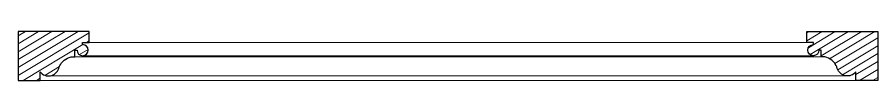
# Model space of a CAD drawing. Header units: inches. Extents: x 230831 to 416194, y 441295 to 526666.
# Drawn here: x 230831 to 231623, y 462800 to 462845 of the extents above; entities that cross this region are included whole.
import ezdxf

# ---------------------------------------------------------------- set-up
doc = ezdxf.new("R2010")
doc.units = ezdxf.units.IN
doc.header["$MEASUREMENT"] = 0
doc.layers.add('CQ Grg Gypsum', color=41, linetype='Continuous')
doc.layers.add('CQ Gypsum Hatch', color=8, linetype='Continuous', lineweight=20)

msp = doc.modelspace()

# ---------------------------------------------------------------- hatches: boundary and pattern name
at = {"layer": 'CQ Gypsum Hatch'}
h = msp.add_hatch(dxfattribs=at)
h.set_pattern_fill('ANSI31', color=256, scale=50, angle=166.0285767170143, style=0)
h.set_pattern_definition([(211.0285767170143, (32753.06788776298, -8040.585875567065), (3.221659560689485, -5.355689467754646), [])])
edge = h.paths.add_edge_path()
edge.add_line((230832.0728646651, 462844.5010083711), (230832.072864817, 462799.5010082506))
edge.add_line((230832.0728648169, 462799.5010082506), (230852.0728648169, 462799.5010082506))
edge.add_line((230852.0728648169, 462799.5010082506), (230852.072864817, 462807.3808632572))
edge.add_arc((230859.7841469061, 462813.5184973351), 9.855679760044165, 218.5173039660717, 342.8351650051441)
edge.add_arc((230885.7584942069, 462805.1430704891), 17.43678458624153, 142.8149886883616, 161.7284359690966, ccw=False)
edge.add_arc((230883.5119568055, 462806.6601284237), 14.73085457308037, 87.81975346513758, 142.2348025279619, ccw=False)
edge.add_line((230884.0723670948, 462821.3803192092), (230884.0723670948, 462827.3803192092))
edge.add_line((230884.0723670948, 462827.3803192092), (230886.0723670948, 462827.3803192092))
edge.add_arc((230891.1723670948, 462827.3803192092), 5.100000000005822, 180.0000000001635, 450)
edge.add_line((230891.1723670948, 462832.4803192092), (230891.1723670948, 462834.4803192092))
edge.add_line((230891.1723670948, 462834.4803192092), (230897.2723670948, 462834.4803192092))
edge.add_line((230897.2723670948, 462834.4803192092), (230897.2723670948, 462844.5010085722))
edge.add_line((230897.2723670948, 462844.5010085722), (230831.072864665, 462844.5010083711))
h = msp.add_hatch(dxfattribs=at)
h.set_pattern_fill('ANSI31', color=256, scale=50, angle=166.0285767170143, style=0)
h.set_pattern_definition([(211.0285767170143, (33206.76541896514, -8040.585875567065), (3.221659560689485, -5.355689467754646), [])])
edge = h.paths.add_edge_path()
edge.add_line((231622.3026332426, 462844.5010083711), (231622.3026330907, 462799.5010082506))
edge.add_line((231622.3026330908, 462799.5010082506), (231602.3026330908, 462799.5010082506))
edge.add_line((231602.3026330908, 462799.5010082506), (231602.3026330907, 462807.3808632572))
edge.add_arc((231594.5913510016, 462813.5184973351), 9.855679760044165, 197.164834994856, 321.4826960339283, ccw=False)
edge.add_arc((231568.6170037008, 462805.1430704891), 17.43678458624153, 378.2715640309034, 397.1850113116383)
edge.add_arc((231570.8635411022, 462806.6601284237), 14.73085457308037, 397.7651974720381, 452.1802465348624)
edge.add_line((231570.3031308129, 462821.3803192092), (231570.3031308129, 462827.3803192092))
edge.add_line((231570.3031308129, 462827.3803192092), (231568.3031308129, 462827.3803192092))
edge.add_arc((231563.2031308129, 462827.3803192092), 5.100000000005822, 90, 359.9999999998365, ccw=False)
edge.add_line((231563.2031308129, 462832.4803192092), (231563.2031308129, 462834.4803192092))
edge.add_line((231563.2031308129, 462834.4803192092), (231557.1031308129, 462834.4803192092))
edge.add_line((231557.1031308129, 462834.4803192092), (231557.1031308129, 462844.5010085722))
edge.add_line((231557.1031308129, 462844.5010085722), (231623.3026332427, 462844.5010083711))

# ---------------------------------------------------------------- linework, layer by layer
at = {"layer": 'CQ Grg Gypsum'}
for points, elevation in [([(230832.0728646651, 462844.5010083711), (230832.0728648169, 462799.5010082506), (230852.0728648169, 462799.5010082506), (230852.072864817, 462807.3808632572, 0.6027498533821092), (230869.2008514527, 462810.6098723998, -0.08271333912681034), (230871.8668162081, 462815.6817012864, -0.2419949691642103), (230884.0723670948, 462821.3803192092), (230884.0723670948, 462827.3803192092), (230886.0723670948, 462827.3803192092, 2.414213562368225), (230891.1723670948, 462832.4803192092), (230891.1723670948, 462834.4803192092), (230897.2723670948, 462834.4803192092), (230897.2723670948, 462844.5010085722), (230832.0728646651, 462844.5010083741)], 0.0003526290422994029), ([(231622.3026332426, 462844.5010083711), (231622.3026330908, 462799.5010082506), (231602.3026330908, 462799.5010082506), (231602.3026330907, 462807.3808632572, -0.6027498533821092), (231585.174646455, 462810.6098723998, 0.08271333912681034), (231582.5086816996, 462815.6817012864, 0.2419949691642103), (231570.3031308129, 462821.3803192092), (231570.3031308129, 462827.3803192092), (231568.3031308129, 462827.3803192092, -2.414213562368225), (231563.2031308129, 462832.4803192092), (231563.2031308129, 462834.4803192092), (231557.1031308129, 462834.4803192092), (231557.1031308129, 462844.5010085722), (231622.3026332426, 462844.5010083741)], 0.0003590761173475733)]:
    msp.add_lwpolyline(points, format="xyb", dxfattribs=dict(at, elevation=elevation))
at = {"layer": 'CQ Gypsum Hatch'}
for p, q in [((230897.2723670948, 462834.4803192092, 0.0003526290422994029), (231557.1031308129, 462834.4803192092, 0.000359125344380002)), ((230884.0723670945, 462821.3803192092, 0.0003523691235681769), (231570.3031308132, 462821.3803192092, 0.0003591253443800055)), ((230891.1723670948, 462822.2803192092, 0.0003525089283402779), (231563.2031308129, 462822.2803192092, 0.000359125344380002)), ((231602.3026330908, 462799.5010082506, 0.0003591193729669986), (230852.0728648169, 462799.5010082506, 0.0003526290422994029)), ((230859.7841469061, 462803.6628175751, 0.0003518908687670348), (231594.5913510016, 462803.6628175751, 0.000359125344380002))]:
    msp.add_line(p, q, dxfattribs=at)

doc.saveas('drawing.dxf')
